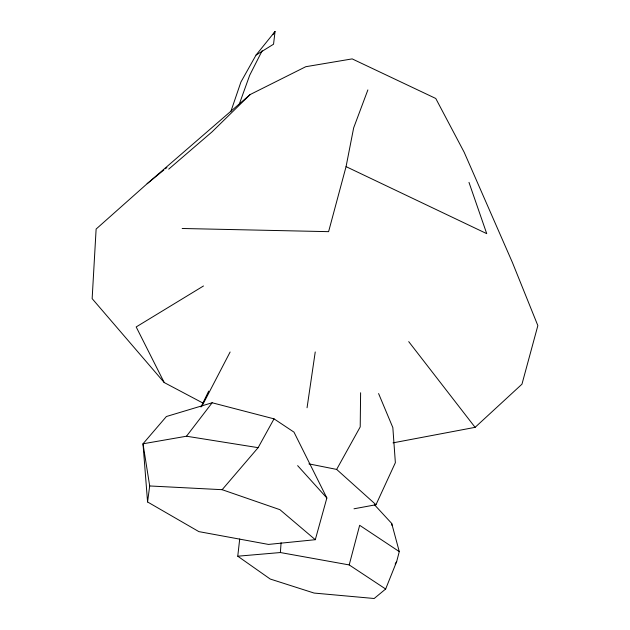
<?xml version="1.0" encoding="UTF-8"?>
<svg xmlns="http://www.w3.org/2000/svg" width="630" height="630" viewBox="0 0 630 630"><rect width="100%" height="100%" fill="white"/><g stroke="black" fill="none" stroke-linecap="round" stroke-linejoin="round"><path stroke-width="0.94" d="M360.612 392.758L360.21 426.912L336.648 469.413L308.905 463.877M239.707 538.989L237.762 556.203L280.382 552.541L281.09 542.729M256.071 55.03L275.05 31.5L273.546 44.21L256.071 55.03L240.896 82.081L230.777 111.738M147.57 501.968L149.696 485.966L143.002 443.796L166.391 416.517L212.152 402.767L274.034 418.856L293.989 432.141L326.86 497.991L315.299 539.697L268.467 544.422L198.867 531.618L147.57 501.968L143.002 443.796L186.496 436.22L258.127 447.662L274.034 418.856M307.054 407.76L315.236 351.957M182.164 228.485L328.6 231.659L346.067 166.627L353.658 127.866L367.873 89.909M237.762 556.203L270.223 579.033L314.086 593.058L374.173 598.5L385.654 589.019L396.687 561.511L399.278 551.604L391.702 523.435L374.527 504.811M385.654 589.019L349.201 564.929L359.659 525.302L399.278 551.604M239.132 104.572L249.7 75.246L262.151 50.754M353.997 508.796L375.984 504.732L395.364 462.68L392.844 427.589L378.591 393.561M200.97 407.019L208.688 391.12M202.049 406.003L230.115 352.012M395.152 564.031L396.687 561.511M272.9 34.713L275.05 31.5M186.496 436.22L212.152 402.767M149.696 485.966L222.154 489.691L258.127 447.662M393.025 442.858L475.099 427.345L521.963 384.174L537.855 325.608L512.347 262.34L464.16 152.224L435.763 98.469L352.17 58.889L305.778 66.709L250.149 94.555L212.05 131.867L168.714 169.147M250.149 94.555L147.137 183.724L96.122 229.052L92.145 298.636L164.233 382.56L203.254 403.224M147.137 183.724L163.863 170.005M165.383 168.761L166.903 167.517M203.482 285.981L136.182 326.939L164.233 382.56M280.382 552.541L349.201 564.929M222.154 489.691L279.909 509.678L315.299 539.697M346.067 166.627L486.73 233.651L468.98 182.377M336.648 469.413L375.984 504.732M297.643 465.641L326.86 497.991M408.72 341.633L475.099 427.345M391.702 523.435L391.947 525.341"/></g></svg>
